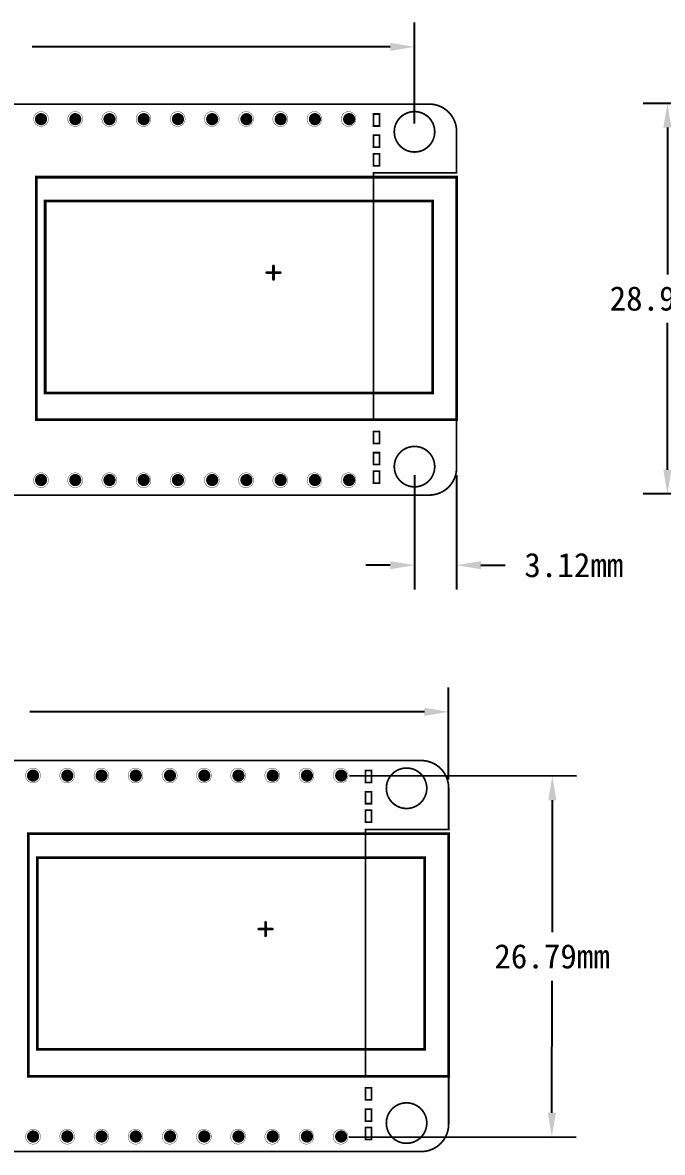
# Model space of a CAD drawing. Extents: x -92 to 99, y -5 to 84.
# Drawn here: x -31.6 to 15.9, y -0.1 to 83.8 of the extents above; entities that cross this region are included whole.
import ezdxf

# ---------------------------------------------------------------- set-up
doc = ezdxf.new("R2010")
doc.units = 0
doc.header["$MEASUREMENT"] = 0
doc.layers.get('0').update_dxf_attribs({"linetype": 'CONTINUOUS'})
doc.layers.get('Defpoints').update_dxf_attribs({"linetype": 'CONTINUOUS'})
for name, color, linetype in [('2D_LINE_01', 183, 'CONTINUOUS'), ('BOARD_CUTOUT_00', 254, 'CONTINUOUS'), ('BOARD_OUTLINE_00', 254, 'CONTINUOUS'), ('DRIL_NPLTE_THRU_01', 3, 'CONTINUOUS'), ('DRIL_PLTE_THRU_01', 3, 'CONTINUOUS'), ('DRIL_SYMBOL', 254, 'CONTINUOUS'), ('PART_TOP_2DLINE_126', 254, 'CONTINUOUS'), ('TAG_00', 254, 'CONTINUOUS'), ('TAG_01', 254, 'CONTINUOUS')]:
    doc.layers.add(name, color=color, linetype=linetype)
doc.dimstyles.get("Standard").update_dxf_attribs({"dimscale": 10, "dimtxt": 0.18, "dimasz": 0.18, "dimexe": 0.18, "dimexo": 0.0625, "dimgap": 0.09, "dimtad": 0, "dimtih": 1, "dimtoh": 1, "dimzin": 0, "dimdsep": 46, "dimtxsty": 'Standard', "dimcen": 0.09, "dimadec": 0, "dimazin": 0, "dimtfac": 1, "dimtofl": 0, "dimtmove": 0, "dimatfit": 3, "dimfxl": 1, "dimtolj": 1, "dimtzin": 0, "dimarcsym": 0})

# ---------------------------------------------------------------- blocks, each defined once
blk = doc.blocks.new('SMOOTH_0$127')
at = {"const_width": 0.0635}
blk.add_lwpolyline([(-0.03175, 0, 1), (0.03175, 0, 1)], format="xyb", close=True, dxfattribs=at)
blk = doc.blocks.new('BOARD_59')
at = {"layer": 'BOARD_CUTOUT_00', "const_width": 0.127}
for points in [[(5.171, 4.50922, 1), (2.171, 4.50922, 1)], [(74.525124, 4.599178, 1), (71.524876, 4.599178, 1)], [(5.171, -20.24078, 1), (2.171, -20.24078, 1)], [(74.525124, -20.240752, 1), (71.524876, -20.240752, 1)]]:
    blk.add_lwpolyline(points, format="xyb", close=True, dxfattribs=at)
for points in [[(69.977, 5.9182), (70.4342, 5.9182), (70.4342, 5.0292), (69.977, 5.0292)], [(69.977, 4.3434), (70.4342, 4.3434), (70.4342, 3.4544), (69.977, 3.4544)], [(69.977, 2.9718), (70.4342, 2.9718), (70.4342, 2.0828), (69.977, 2.0828)], [(69.977, -17.6276), (70.4342, -17.6276), (70.4342, -18.5166), (69.977, -18.5166)], [(69.977, -19.2024), (70.4342, -19.2024), (70.4342, -20.0914), (69.977, -20.0914)], [(69.977, -20.574), (70.4342, -20.574), (70.4342, -21.463), (69.977, -21.463)]]:
    blk.add_lwpolyline(points, close=True, dxfattribs=at)
at = {"layer": 'BOARD_OUTLINE_00', "const_width": 0.127}
blk.add_lwpolyline([(3.4036, -22.352, -0.414213562), (1.3716, -20.32), (1.3716, 4.6228, -0.414213562), (3.4036, 6.6548), (74.1172, 6.6548, -0.414213562), (76.1492, 4.6228), (76.1492, 1.5494), (69.977, 1.5494), (69.977, -16.764), (76.1492, -16.764), (76.1492, -20.32, -0.414213562), (74.1172, -22.352)], format="xyb", close=True, dxfattribs=at)
at = {"layer": 'BOARD_CUTOUT_00'}
for p in [(69.977, 5.9182), (70.4342, 5.9182), (69.977, 5.0292), (70.4342, 5.0292), (69.977, 4.3434), (70.4342, 4.3434), (69.977, 3.4544), (70.4342, 3.4544), (69.977, 2.9718), (70.4342, 2.9718), (69.977, 2.0828), (70.4342, 2.0828), (69.977, -17.6276), (70.4342, -17.6276), (69.977, -18.5166), (69.977, -19.2024), (70.4342, -18.5166), (70.4342, -19.2024), (69.977, -20.0914), (70.4342, -20.0914), (69.977, -20.574), (70.4342, -20.574), (69.977, -21.463), (70.4342, -21.463)]:
    blk.add_blockref('SMOOTH_0$127', p, dxfattribs=at)
at = {"layer": 'BOARD_OUTLINE_00'}
for p in [(1.3716, -20.32), (3.4036, -22.352)]:
    blk.add_blockref('SMOOTH_0$127', p, dxfattribs=at)
blk = doc.blocks.new('DRAWING_28')
at = {"layer": '2D_LINE_01', "const_width": 0.0254}
blk.add_lwpolyline([(-0.55, 0, 1), (0.55, 0, 1)], format="xyb", close=True, dxfattribs=at)
blk = doc.blocks.new('DRAWING_29')
at = {"layer": '2D_LINE_01', "const_width": 0.0254}
blk.add_lwpolyline([(-0.55, 0, 1), (0.55, 0, 1)], format="xyb", close=True, dxfattribs=at)
blk = doc.blocks.new('DRAWING_30')
at = {"layer": '2D_LINE_01', "const_width": 0.0254}
blk.add_lwpolyline([(-0.55, 0, 1), (0.55, 0, 1)], format="xyb", close=True, dxfattribs=at)
blk = doc.blocks.new('DRAWING_38')
at = {"layer": '2D_LINE_01', "const_width": 0.0254}
blk.add_lwpolyline([(-0.55, 0, 1), (0.55, 0, 1)], format="xyb", close=True, dxfattribs=at)
blk = doc.blocks.new('DRAWING_39')
at = {"layer": '2D_LINE_01', "const_width": 0.0254}
blk.add_lwpolyline([(-0.55, 0, 1), (0.55, 0, 1)], format="xyb", close=True, dxfattribs=at)
blk = doc.blocks.new('DRAWING_40')
at = {"layer": '2D_LINE_01', "const_width": 0.0254}
blk.add_lwpolyline([(-0.55, 0, 1), (0.55, 0, 1)], format="xyb", close=True, dxfattribs=at)
blk = doc.blocks.new('DRAWING_41')
at = {"layer": '2D_LINE_01', "const_width": 0.0254}
blk.add_lwpolyline([(-0.55, 0, 1), (0.55, 0, 1)], format="xyb", close=True, dxfattribs=at)
blk = doc.blocks.new('DRAWING_42')
at = {"layer": '2D_LINE_01', "const_width": 0.0254}
blk.add_lwpolyline([(-0.55, 0, 1), (0.55, 0, 1)], format="xyb", close=True, dxfattribs=at)
blk = doc.blocks.new('DRAWING_43')
at = {"layer": '2D_LINE_01', "const_width": 0.0254}
blk.add_lwpolyline([(-0.55, 0, 1), (0.55, 0, 1)], format="xyb", close=True, dxfattribs=at)
blk = doc.blocks.new('DRAWING_44')
at = {"layer": '2D_LINE_01', "const_width": 0.0254}
blk.add_lwpolyline([(-0.55, 0, 1), (0.55, 0, 1)], format="xyb", close=True, dxfattribs=at)
blk = doc.blocks.new('DRAWING_45')
at = {"layer": '2D_LINE_01', "const_width": 0.0254}
blk.add_lwpolyline([(-0.55, 0, 1), (0.55, 0, 1)], format="xyb", close=True, dxfattribs=at)
blk = doc.blocks.new('DRAWING_46')
at = {"layer": '2D_LINE_01', "const_width": 0.0254}
blk.add_lwpolyline([(-0.55, 0, 1), (0.55, 0, 1)], format="xyb", close=True, dxfattribs=at)
blk = doc.blocks.new('DRAWING_47')
at = {"layer": '2D_LINE_01', "const_width": 0.0254}
blk.add_lwpolyline([(-0.55, 0, 1), (0.55, 0, 1)], format="xyb", close=True, dxfattribs=at)
blk = doc.blocks.new('DRAWING_48')
at = {"layer": '2D_LINE_01', "const_width": 0.0254}
blk.add_lwpolyline([(-0.55, 0, 1), (0.55, 0, 1)], format="xyb", close=True, dxfattribs=at)
blk = doc.blocks.new('DRAWING_49')
at = {"layer": '2D_LINE_01', "const_width": 0.0254}
blk.add_lwpolyline([(-0.55, 0, 1), (0.55, 0, 1)], format="xyb", close=True, dxfattribs=at)
blk = doc.blocks.new('DRAWING_50')
at = {"layer": '2D_LINE_01', "const_width": 0.0254}
blk.add_lwpolyline([(-0.55, 0, 1), (0.55, 0, 1)], format="xyb", close=True, dxfattribs=at)
blk = doc.blocks.new('DRAWING_51')
at = {"layer": '2D_LINE_01', "const_width": 0.0254}
blk.add_lwpolyline([(-0.55, 0, 1), (0.55, 0, 1)], format="xyb", close=True, dxfattribs=at)
blk = doc.blocks.new('DRAWING_52')
at = {"layer": '2D_LINE_01', "const_width": 0.0254}
blk.add_lwpolyline([(-0.55, 0, 1), (0.55, 0, 1)], format="xyb", close=True, dxfattribs=at)
blk = doc.blocks.new('DRAWING_53')
at = {"layer": '2D_LINE_01', "const_width": 0.0254}
blk.add_lwpolyline([(-0.55, 0, 1), (0.55, 0, 1)], format="xyb", close=True, dxfattribs=at)
blk = doc.blocks.new('DRAWING_54')
at = {"layer": '2D_LINE_01', "const_width": 0.0254}
blk.add_lwpolyline([(-0.55, 0, 1), (0.55, 0, 1)], format="xyb", close=True, dxfattribs=at)
blk = doc.blocks.new('SMOOTH_0$199898')
at = {"const_width": 0.099949}
blk.add_lwpolyline([(-0.049974, 0, 1), (0.049974, 0, 1)], format="xyb", close=True, dxfattribs=at)
blk = doc.blocks.new('PART_BODY_TOP_12')
at = {"layer": 'PART_TOP_2DLINE_126', "const_width": 0.1999}
for points in [[(-23.749, 18.048), (7.44, 18.048), (7.44, 0.0508), (-23.749, 0.0508)], [(-23.0886, 2.046), (5.658, 2.046), (5.658, 16.27), (-23.0886, 16.27)]]:
    blk.add_lwpolyline(points, close=True, dxfattribs=at)
for points in [[(-6.6452, 10.9674), (-6.1452, 10.9674), (-6.1452, 11.4674)], [(-6.1452, 10.4674), (-6.1452, 10.9674), (-5.6452, 10.9674)]]:
    blk.add_lwpolyline(points, dxfattribs=at)
at = {"layer": 'TAG_00'}
blk.add_lwpolyline([(0, 0), (0, 0)], dxfattribs=at)
at = {"layer": 'TAG_01'}
blk.add_lwpolyline([(0, 0), (0, 0)], dxfattribs=at)
at = {"layer": 'PART_TOP_2DLINE_126'}
for p in [(-23.749, 18.048), (7.44, 18.048), (-23.0886, 16.27), (5.658, 16.27), (-6.6452, 10.9674), (-6.1452, 11.4674), (-6.1452, 10.9674), (-6.1452, 10.9674), (-5.6452, 10.9674), (-6.1452, 10.4674), (-23.0886, 2.046), (5.658, 2.046), (-23.749, 0.0508), (7.44, 0.0508)]:
    blk.add_blockref('SMOOTH_0$199898', p, dxfattribs=at)
blk = doc.blocks.new('DRIL_HOLE_0')
blk.add_lwpolyline([(0, 0, 1), (0, 0, 1)], format="xyb", close=True)
blk = doc.blocks.new('STK_TOP_115')
at = {"layer": 'DRIL_NPLTE_THRU_01'}
blk.add_blockref('DRIL_HOLE_0', (0, 0), dxfattribs=at)
blk = doc.blocks.new('SYM_TOP_12')
for name, p in [('PART_BODY_TOP_12', (0, 0)), ('STK_TOP_115', (-22.86, 18)), ('STK_TOP_115', (-21.59, 18)), ('STK_TOP_115', (-20.32, 18)), ('STK_TOP_115', (-19.05, 18)), ('STK_TOP_115', (-17.78, 18)), ('STK_TOP_115', (-16.51, 18)), ('STK_TOP_115', (-15.24, 18)), ('STK_TOP_115', (-13.97, 18)), ('STK_TOP_115', (-12.7, 18)), ('STK_TOP_115', (-11.43, 18)), ('STK_TOP_115', (-10.16, 18)), ('STK_TOP_115', (-8.89, 18)), ('STK_TOP_115', (-7.62, 18)), ('STK_TOP_115', (-6.35, 18)), ('STK_TOP_115', (-5.08, 18)), ('STK_TOP_115', (-3.81, 18)), ('STK_TOP_115', (-2.54, 18)), ('STK_TOP_115', (-1.27, 18.048)), ('STK_TOP_115', (0, 18)), ('STK_TOP_115', (-22.86, 0)), ('STK_TOP_115', (-21.59, 0)), ('STK_TOP_115', (-20.32, 0)), ('STK_TOP_115', (-19.05, 0)), ('STK_TOP_115', (-17.78, 0)), ('STK_TOP_115', (-16.51, 0)), ('STK_TOP_115', (-15.24, 0)), ('STK_TOP_115', (-13.97, 0)), ('STK_TOP_115', (-12.7, 0)), ('STK_TOP_115', (-11.43, 0)), ('STK_TOP_115', (-10.16, 0)), ('STK_TOP_115', (-8.89, 0)), ('STK_TOP_115', (-7.62, 0)), ('STK_TOP_115', (-6.35, 0)), ('STK_TOP_115', (-5.08, 0)), ('STK_TOP_115', (-3.81, 0)), ('STK_TOP_115', (-2.54, 0)), ('STK_TOP_115', (-1.27, 0)), ('STK_TOP_115', (0, 0))]:
    blk.add_blockref(name, p)
blk = doc.blocks.new('PART_TOP_16')
blk.add_blockref('SYM_TOP_12', (0, 0))
blk = doc.blocks.new('DRIL_SYMBOL_0$899922')
at = {"layer": 'DRIL_SYMBOL', "const_width": 0.0508}
for points in [[(-0.254, 0), (0.254, 0)], [(0, -0.254), (0, 0.254)]]:
    blk.add_lwpolyline(points, dxfattribs=at)
blk = doc.blocks.new('DRIL_HOLE_0$899922')
at = {"const_width": 0.44996}
blk.add_lwpolyline([(-0.22498, 0, 1), (0.22498, 0, 1)], format="xyb", close=True, dxfattribs=at)
blk.add_blockref('DRIL_SYMBOL_0$899922', (0, 0))
blk = doc.blocks.new('STK_TOP_128')
at = {"layer": 'DRIL_PLTE_THRU_01'}
blk.add_blockref('DRIL_HOLE_0$899922', (0, 0), dxfattribs=at)
blk = doc.blocks.new('SYM_TOP_27')
for p in [(0, 0), (2.54, 0), (5.08, 0), (7.62, 0), (10.16, 0), (12.7, 0), (15.24, 0), (17.78, 0), (20.32, 0), (22.86, 0), (25.4, 0), (27.94, 0), (30.48, 0), (33.02, 0), (35.56, 0), (38.1, 0), (40.64, 0), (43.18, 0), (45.72, 0), (48.26, 0), (50.8, 0)]:
    blk.add_blockref('STK_TOP_128', p)
blk = doc.blocks.new('PART_TOP_133')
blk.add_blockref('SYM_TOP_27', (0, 0))
blk = doc.blocks.new('PART_TOP_138')
blk.add_blockref('SYM_TOP_27', (0, 0))
blk = doc.blocks.new('*D247')
at = {"color": 0, "linetype": 'Continuous', "lineweight": -2, "transparency": 16777216}
for p, q in [((-71.888, 76.184), (-71.888, 83.75)), ((-2.534, 76.274), (-2.534, 83.75)), ((-70.088, 81.95), (-43.511, 81.95)), ((-4.334, 81.95), (-30.911, 81.95))]:
    blk.add_line(p, q, dxfattribs=at)
at = {"color": 0, "linetype": 'Continuous', "transparency": 16777216}
for points in [[(-70.088, 82.25), (-70.088, 81.65), (-71.888, 81.95)], [(-4.334, 82.25), (-4.334, 81.65), (-2.534, 81.95)]]:
    blk.add_solid(points, dxfattribs=at)
at = {"layer": 'Defpoints', "color": 0, "linetype": 'Continuous', "transparency": 16777216}
for p in [(-2.534, 81.95), (-71.888, 75.559), (-2.534, 75.649)]:
    blk.add_point(p, dxfattribs=at)
at = {"color": 0, "linetype": 'Continuous', "transparency": 16777216, "insert": (-37.211, 81.95), "char_height": 1.8, "attachment_point": 5}
blk.add_mtext('\\A1;69.35mm', dxfattribs=at)
blk = doc.blocks.new('*D249')
at = {"color": 0, "linetype": 'Continuous', "lineweight": -2, "transparency": 16777216}
for p, q in [((-2.534, 50.184), (-2.534, 41.698)), ((0.59, 50.184), (0.59, 41.698)), ((-4.334, 43.498), (-6.134, 43.498)), ((2.39, 43.498), (4.19, 43.498))]:
    blk.add_line(p, q, dxfattribs=at)
at = {"color": 0, "linetype": 'Continuous', "transparency": 16777216}
for points in [[(-4.334, 43.798), (-4.334, 43.198), (-2.534, 43.498)], [(2.39, 43.798), (2.39, 43.198), (0.59, 43.498)]]:
    blk.add_solid(points, dxfattribs=at)
at = {"layer": 'Defpoints', "color": 0, "linetype": 'Continuous', "transparency": 16777216}
for p in [(-2.534, 50.809), (0.59, 50.809), (0.59, 43.498)]:
    blk.add_point(p, dxfattribs=at)
at = {"color": 0, "linetype": 'Continuous', "transparency": 16777216, "insert": (9.29, 43.498), "char_height": 1.8, "attachment_point": 5}
blk.add_mtext('\\A1;3.12mm', dxfattribs=at)
blk = doc.blocks.new('*D250')
at = {"color": 0, "linetype": 'Continuous', "lineweight": -2, "transparency": 16777216}
for p, q in [((-74.778, 27.6), (-74.778, 34.42)), ((0, 27.6), (0, 34.42)), ((-72.978, 32.62), (-43.689, 32.62)), ((-1.8, 32.62), (-31.089, 32.62))]:
    blk.add_line(p, q, dxfattribs=at)
at = {"color": 0, "linetype": 'Continuous', "transparency": 16777216}
for points in [[(-72.978, 32.92), (-72.978, 32.32), (-74.778, 32.62)], [(-1.8, 32.92), (-1.8, 32.32), (0, 32.62)]]:
    blk.add_solid(points, dxfattribs=at)
at = {"layer": 'Defpoints', "color": 0, "linetype": 'Continuous', "transparency": 16777216}
for p in [(0, 32.62), (-74.778, 26.975), (0, 26.975)]:
    blk.add_point(p, dxfattribs=at)
at = {"color": 0, "linetype": 'Continuous', "transparency": 16777216, "insert": (-37.389, 32.62), "char_height": 1.8, "attachment_point": 5}
blk.add_mtext('\\A1;74.78mm', dxfattribs=at)
blk = doc.blocks.new('*D253')
at = {"color": 0, "linetype": 'Continuous', "lineweight": -2, "transparency": 16777216}
for p, q in [((25.663, 77.759), (14.43, 77.759)), ((16.23, 75.959), (16.23, 65.072)), ((16.23, 50.584), (16.23, 61.472)), ((25.663, 48.784), (14.43, 48.784))]:
    blk.add_line(p, q, dxfattribs=at)
at = {"color": 0, "linetype": 'Continuous', "transparency": 16777216}
for points in [[(15.93, 75.959), (16.53, 75.959), (16.23, 77.759)], [(15.93, 50.584), (16.53, 50.584), (16.23, 48.784)]]:
    blk.add_solid(points, dxfattribs=at)
at = {"layer": 'Defpoints', "color": 0, "linetype": 'Continuous', "transparency": 16777216}
for p in [(26.288, 77.759), (16.23, 48.784), (26.288, 48.784)]:
    blk.add_point(p, dxfattribs=at)
at = {"color": 0, "linetype": 'Continuous', "transparency": 16777216, "insert": (16.23, 63.272), "char_height": 1.8, "attachment_point": 5}
blk.add_mtext('\\A1;28.98mm', dxfattribs=at)
blk = doc.blocks.new('*D257')
at = {"color": 0, "linetype": 'Continuous', "lineweight": -2, "transparency": 16777216}
for p, q in [((-7.35, 27.888), (9.495, 27.863)), ((7.693, 26.066), (7.678, 16.272)), ((7.658, 2.878), (7.673, 12.672)), ((-7.39, 1.1), (9.455, 1.075))]:
    blk.add_line(p, q, dxfattribs=at)
at = {"color": 0, "linetype": 'Continuous', "transparency": 16777216}
for points in [[(7.393, 26.066), (7.993, 26.065), (7.695, 27.866)], [(7.358, 2.878), (7.958, 2.877), (7.655, 1.078)]]:
    blk.add_solid(points, dxfattribs=at)
at = {"layer": 'Defpoints', "color": 0, "linetype": 'Continuous', "transparency": 16777216}
for p in [(-7.975, 27.889), (-8.015, 1.101), (7.655, 1.078)]:
    blk.add_point(p, dxfattribs=at)
at = {"color": 0, "linetype": 'Continuous', "transparency": 16777216, "insert": (7.675, 14.472), "char_height": 1.8, "attachment_point": 5}
blk.add_mtext('\\A1;26.79mm', dxfattribs=at)

msp = doc.modelspace()

# ---------------------------------------------------------------- block references
for name, p in [('BOARD_59', (-75.559, 71.05)), ('DRAWING_38', (-30.249, 76.599)), ('DRAWING_39', (-27.713, 76.599)), ('DRAWING_40', (-25.177, 76.599)), ('DRAWING_48', (-22.641, 76.599)), ('DRAWING_49', (-20.105, 76.599)), ('DRAWING_50', (-17.569, 76.599)), ('DRAWING_51', (-15.033, 76.599)), ('DRAWING_52', (-12.497, 76.599)), ('DRAWING_53', (-9.961, 76.599)), ('DRAWING_54', (-7.425, 76.599)), ('PART_TOP_138', (-58.185, 76.587)), ('PART_TOP_16', (-6.852, 54.235)), ('DRAWING_28', (-30.249, 49.799)), ('DRAWING_29', (-27.713, 49.799)), ('DRAWING_30', (-25.177, 49.799)), ('DRAWING_41', (-22.641, 49.799)), ('DRAWING_42', (-20.105, 49.799)), ('DRAWING_43', (-17.569, 49.799)), ('DRAWING_44', (-15.033, 49.799)), ('DRAWING_45', (-12.497, 49.799)), ('DRAWING_46', (-9.961, 49.799)), ('DRAWING_47', (-7.425, 49.799)), ('BOARD_59', (-76.149, 22.352)), ('PART_TOP_138', (-58.775, 27.889)), ('DRAWING_38', (-30.839, 27.901)), ('DRAWING_39', (-28.303, 27.901)), ('DRAWING_40', (-25.767, 27.901)), ('DRAWING_48', (-23.231, 27.901)), ('DRAWING_49', (-20.695, 27.901)), ('DRAWING_50', (-18.159, 27.901)), ('DRAWING_51', (-15.623, 27.901)), ('DRAWING_52', (-13.087, 27.901)), ('DRAWING_53', (-10.551, 27.901)), ('DRAWING_54', (-8.015, 27.901)), ('PART_TOP_16', (-7.442, 5.537)), ('DRAWING_28', (-30.839, 1.101)), ('DRAWING_29', (-28.303, 1.101)), ('DRAWING_30', (-25.767, 1.101)), ('DRAWING_41', (-23.231, 1.101)), ('DRAWING_42', (-20.695, 1.101)), ('DRAWING_43', (-18.159, 1.101)), ('DRAWING_44', (-15.623, 1.101)), ('DRAWING_45', (-13.087, 1.101)), ('DRAWING_46', (-10.551, 1.101)), ('DRAWING_47', (-8.015, 1.101))]:
    msp.add_blockref(name, p)
at = {"rotation": 180}
for p in [(-7.385, 49.815), (-7.975, 1.118)]:
    msp.add_blockref('PART_TOP_133', p, dxfattribs=at)

# ---------------------------------------------------------------- dimensions: what is measured, and where the dimension line sits
at = {"linetype": 'Continuous'}
for base, p1, p2, picture, middle in [((-2.534, 81.95), (-71.888, 75.559), (-2.534, 75.649), '*D247', (-37.211, 81.95)), ((0.59, 43.498), (-2.534, 50.809), (0.59, 50.809), '*D249', (9.29, 43.498)), ((0, 32.62), (-74.778, 26.975), (0, 26.975), '*D250', (-37.389, 32.62))]:
    dim = msp.add_linear_dim(base=base, p1=p1, p2=p2, dimstyle='Standard', override={"dimpost": 'mm'}, dxfattribs=at)
    dim.commit()
    dim.dimension.update_dxf_attribs({"geometry": picture, "text_midpoint": middle})
dim = msp.add_linear_dim(base=(16.2296, 48.78416), p1=(26.28845, 77.75921), p2=(26.28845, 48.78416), angle=90, dimstyle='Standard', override={"dimpost": 'mm'}, dxfattribs=at)
dim.commit()
dim.dimension.update_dxf_attribs({"geometry": '*D253', "text_midpoint": (16.2296, 63.27169)})
dim = msp.add_aligned_dim(p1=(-7.975, 27.889), p2=(-8.015, 1.101), distance=15.671, dimstyle='Standard', override={"dimpost": 'mm'}, dxfattribs=at)
dim.commit()
dim.dimension.update_dxf_attribs({"geometry": '*D257', "text_midpoint": (7.675, 14.472)})

doc.saveas('drawing.dxf')
